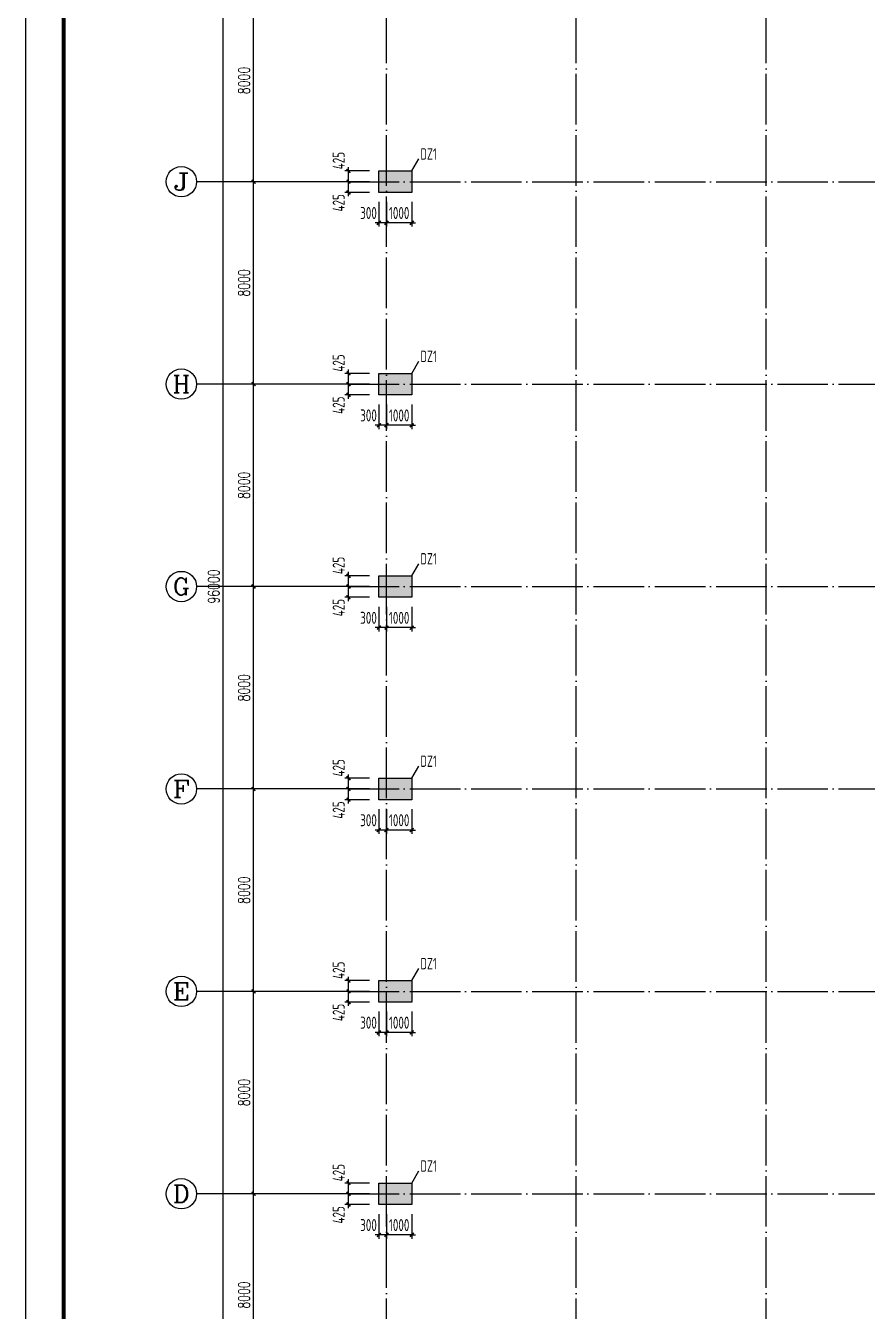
# Model space of a CAD drawing. Extents: x 14475413 to 15955882, y -732572 to -282951.
# Drawn here: x 14893868 to 14927108, y -557380 to -506570 of the extents above; entities that cross this region are included whole.
import ezdxf
from ezdxf.enums import TextEntityAlignment as Align

# ---------------------------------------------------------------- set-up
doc = ezdxf.new("R2010")
doc.units = 0
doc.header["$LTSCALE"] = 1000
doc.header["$MEASUREMENT"] = 0
doc.linetypes.add('DOTE', pattern=[2.42, 2, -0.2, 0.02, -0.2])
for name, color, linetype in [('AXIS', 3, 'Continuous'), ('AXIS_TEXT', 7, 'Continuous'), ('COLU', 253, 'Continuous'), ('COLU_DIM', 3, 'Continuous'), ('COLU_HATCH', 251, 'Continuous'), ('DOTE', 1, 'DOTE'), ('STAIR', 2, 'Continuous'), ('TK', 4, 'Continuous')]:
    doc.layers.add(name, color=color, linetype=linetype)
doc.styles.add('_TCH_AXIS', font='COMPLEX', dxfattribs={"bigfont": 'GBCBIG'})
doc.styles.add('_TCH_DIM_T3', font='SIMPLEX', dxfattribs={"width": 0.705882, "bigfont": 'GBCBIG'})
doc.styles.add('COMPLEX', font='COMPLEX')
doc.styles.add('TSSD_Dimension', font='Tssdeng.shx', dxfattribs={"width": 0.7, "bigfont": 'hztxt.shx'})
doc.styles.add('TSSD_REIN', font='tssdeng.shx', dxfattribs={"width": 0.7, "bigfont": 'tssdchn.shx'})
doc.dimstyles.new('_TCH_ARCH&&150', dxfattribs={"dimtxt": 446.25, "dimasz": 150, "dimexe": 375, "dimexo": 450, "dimgap": 150, "dimtad": 1, "dimdec": 0, "dimzin": 0, "dimdsep": 46, "dimtxsty": '_TCH_DIM_T3', "dimblk": 'ARCHTICK', "dimcen": 0.09, "dimclrt": 7, "dimazin": 2, "dimtfac": 1, "dimtdec": 0, "dimtix": 1, "dimtmove": 2, "dimatfit": 3, "dimfxl": 0, "dimtolj": 1, "dimtzin": 0, "dimarcsym": 0})
doc.dimstyles.new('TSSD_150_150', dxfattribs={"dimtxt": 475, "dimasz": 150, "dimexe": 150, "dimexo": 375, "dimgap": 150, "dimtad": 1, "dimdec": 0, "dimzin": 0, "dimdsep": 46, "dimtxsty": 'TSSD_Dimension', "dimblk": 'ARCHTICK', "dimcen": 0, "dimdle": 150, "dimclrt": 7, "dimadec": 0, "dimazin": 0, "dimtfac": 1, "dimtdec": 0, "dimtix": 1, "dimtmove": 2, "dimatfit": 3, "dimfxl": 0, "dimtolj": 1, "dimtzin": 0, "dimarcsym": 0})

# ---------------------------------------------------------------- blocks, each defined once
blk = doc.blocks.new('_ArchTick')
at = {"color": 0, "linetype": 'ByBlock', "const_width": 0.4}
blk.add_lwpolyline([(-0.5, -0.5), (0.5, 0.5)], dxfattribs=at)
blk = doc.blocks.new('*D107')
at = {"layer": 'COLU_DIM', "color": 0, "lineweight": -2, "ltscale": 0.5}
for p, q in [((14908116, -513536), (14908116, -514511)), ((14909116, -513536), (14909116, -514511)), ((14908116, -514361), (14907966, -514361)), ((14909116, -514361), (14908116, -514361)), ((14909116, -514361), (14909266, -514361))]:
    blk.add_line(p, q, dxfattribs=at)
at = {"layer": 'Defpoints', "color": 0, "ltscale": 0.5}
for p in [(14908116, -513161), (14909116, -513161), (14908116, -514361)]:
    blk.add_point(p, dxfattribs=at)
at = {"layer": 'COLU_DIM', "color": 0, "lineweight": -2, "ltscale": 0.5, "xscale": 150, "yscale": 150, "zscale": 150}
blk.add_blockref('_ArchTick', (14908116, -514361), dxfattribs=at)
at = {"layer": 'COLU_DIM', "color": 0, "lineweight": -2, "ltscale": 0.5, "xscale": 150, "yscale": 150, "zscale": 150, "rotation": 180}
blk.add_blockref('_ArchTick', (14909116, -514361), dxfattribs=at)
at = {"layer": 'COLU_DIM', "color": 7, "ltscale": 0.5, "insert": (14908616, -513973), "char_height": 475, "attachment_point": 5, "style": 'TSSD_Dimension'}
blk.add_mtext('\\A1;1000', dxfattribs=at)
blk = doc.blocks.new('*D108')
at = {"layer": 'COLU_DIM', "color": 0, "lineweight": -2, "ltscale": 0.5}
for p, q in [((14907816, -513536), (14907816, -514511)), ((14908116, -513536), (14908116, -514511)), ((14908266, -514361), (14907666, -514361))]:
    blk.add_line(p, q, dxfattribs=at)
at = {"layer": 'Defpoints', "color": 0, "ltscale": 0.5}
for p in [(14907816, -513161), (14908116, -513161), (14907816, -514361)]:
    blk.add_point(p, dxfattribs=at)
at = {"layer": 'COLU_DIM', "color": 0, "lineweight": -2, "ltscale": 0.5, "xscale": 150, "yscale": 150, "zscale": 150, "rotation": 180}
blk.add_blockref('_ArchTick', (14907816, -514361), dxfattribs=at)
at = {"layer": 'COLU_DIM', "color": 0, "lineweight": -2, "ltscale": 0.5, "xscale": 150, "yscale": 150, "zscale": 150}
blk.add_blockref('_ArchTick', (14908116, -514361), dxfattribs=at)
at = {"layer": 'COLU_DIM', "color": 7, "ltscale": 0.5, "insert": (14907407, -513973), "char_height": 475, "attachment_point": 5, "style": 'TSSD_Dimension'}
blk.add_mtext('\\A1;300', dxfattribs=at)
blk = doc.blocks.new('*D109')
at = {"layer": 'COLU_DIM', "color": 0, "lineweight": -2, "ltscale": 0.5}
for p, q in [((14906616, -513311), (14906616, -512586)), ((14907441, -512736), (14906466, -512736)), ((14907441, -513161), (14906466, -513161))]:
    blk.add_line(p, q, dxfattribs=at)
at = {"layer": 'Defpoints', "color": 0, "ltscale": 0.5}
for p in [(14906616, -512736), (14907816, -512736), (14907816, -513161)]:
    blk.add_point(p, dxfattribs=at)
at = {"layer": 'COLU_DIM', "color": 0, "lineweight": -2, "ltscale": 0.5, "xscale": 150, "yscale": 150, "zscale": 150}
for p, rotation in [((14906616, -512736), 90), ((14906616, -513161), 270)]:
    blk.add_blockref('_ArchTick', p, dxfattribs=dict(at, rotation=rotation))
at = {"layer": 'COLU_DIM', "color": 7, "ltscale": 0.5, "insert": (14906228, -513569), "char_height": 475, "attachment_point": 5, "rotation": 90, "style": 'TSSD_Dimension'}
blk.add_mtext('\\A1;425', dxfattribs=at)
blk = doc.blocks.new('*D110')
at = {"layer": 'COLU_DIM', "color": 0, "lineweight": -2, "ltscale": 0.5}
for p, q in [((14906616, -512886), (14906616, -512161)), ((14907441, -512311), (14906466, -512311)), ((14907441, -512736), (14906466, -512736))]:
    blk.add_line(p, q, dxfattribs=at)
at = {"layer": 'Defpoints', "color": 0, "ltscale": 0.5}
for p in [(14906616, -512311), (14907816, -512311), (14907816, -512736)]:
    blk.add_point(p, dxfattribs=at)
at = {"layer": 'COLU_DIM', "color": 0, "lineweight": -2, "ltscale": 0.5, "xscale": 150, "yscale": 150, "zscale": 150}
for p, rotation in [((14906616, -512311), 90), ((14906616, -512736), 270)]:
    blk.add_blockref('_ArchTick', p, dxfattribs=dict(at, rotation=rotation))
at = {"layer": 'COLU_DIM', "color": 7, "ltscale": 0.5, "insert": (14906228, -511902), "char_height": 475, "attachment_point": 5, "rotation": 90, "style": 'TSSD_Dimension'}
blk.add_mtext('\\A1;425', dxfattribs=at)
blk = doc.blocks.new('*D119')
at = {"layer": 'COLU_DIM', "color": 0, "lineweight": -2, "ltscale": 0.5}
for p, q in [((14908116, -521536), (14908116, -522511)), ((14909116, -521536), (14909116, -522511)), ((14908116, -522361), (14907966, -522361)), ((14909116, -522361), (14908116, -522361)), ((14909116, -522361), (14909266, -522361))]:
    blk.add_line(p, q, dxfattribs=at)
at = {"layer": 'Defpoints', "color": 0, "ltscale": 0.5}
for p in [(14908116, -521161), (14909116, -521161), (14908116, -522361)]:
    blk.add_point(p, dxfattribs=at)
at = {"layer": 'COLU_DIM', "color": 0, "lineweight": -2, "ltscale": 0.5, "xscale": 150, "yscale": 150, "zscale": 150}
blk.add_blockref('_ArchTick', (14908116, -522361), dxfattribs=at)
at = {"layer": 'COLU_DIM', "color": 0, "lineweight": -2, "ltscale": 0.5, "xscale": 150, "yscale": 150, "zscale": 150, "rotation": 180}
blk.add_blockref('_ArchTick', (14909116, -522361), dxfattribs=at)
at = {"layer": 'COLU_DIM', "color": 7, "ltscale": 0.5, "insert": (14908616, -521973), "char_height": 475, "attachment_point": 5, "style": 'TSSD_Dimension'}
blk.add_mtext('\\A1;1000', dxfattribs=at)
blk = doc.blocks.new('*D120')
at = {"layer": 'COLU_DIM', "color": 0, "lineweight": -2, "ltscale": 0.5}
for p, q in [((14907816, -521536), (14907816, -522511)), ((14908116, -521536), (14908116, -522511)), ((14908266, -522361), (14907666, -522361))]:
    blk.add_line(p, q, dxfattribs=at)
at = {"layer": 'Defpoints', "color": 0, "ltscale": 0.5}
for p in [(14907816, -521161), (14908116, -521161), (14907816, -522361)]:
    blk.add_point(p, dxfattribs=at)
at = {"layer": 'COLU_DIM', "color": 0, "lineweight": -2, "ltscale": 0.5, "xscale": 150, "yscale": 150, "zscale": 150, "rotation": 180}
blk.add_blockref('_ArchTick', (14907816, -522361), dxfattribs=at)
at = {"layer": 'COLU_DIM', "color": 0, "lineweight": -2, "ltscale": 0.5, "xscale": 150, "yscale": 150, "zscale": 150}
blk.add_blockref('_ArchTick', (14908116, -522361), dxfattribs=at)
at = {"layer": 'COLU_DIM', "color": 7, "ltscale": 0.5, "insert": (14907407, -521973), "char_height": 475, "attachment_point": 5, "style": 'TSSD_Dimension'}
blk.add_mtext('\\A1;300', dxfattribs=at)
blk = doc.blocks.new('*D121')
at = {"layer": 'COLU_DIM', "color": 0, "lineweight": -2, "ltscale": 0.5}
for p, q in [((14907441, -520736), (14906466, -520736)), ((14906616, -521311), (14906616, -520586)), ((14907441, -521161), (14906466, -521161))]:
    blk.add_line(p, q, dxfattribs=at)
at = {"layer": 'Defpoints', "color": 0, "ltscale": 0.5}
for p in [(14906616, -520736), (14907816, -520736), (14907816, -521161)]:
    blk.add_point(p, dxfattribs=at)
at = {"layer": 'COLU_DIM', "color": 0, "lineweight": -2, "ltscale": 0.5, "xscale": 150, "yscale": 150, "zscale": 150}
for p, rotation in [((14906616, -520736), 90), ((14906616, -521161), 270)]:
    blk.add_blockref('_ArchTick', p, dxfattribs=dict(at, rotation=rotation))
at = {"layer": 'COLU_DIM', "color": 7, "ltscale": 0.5, "insert": (14906228, -521569), "char_height": 475, "attachment_point": 5, "rotation": 90, "style": 'TSSD_Dimension'}
blk.add_mtext('\\A1;425', dxfattribs=at)
blk = doc.blocks.new('*D122')
at = {"layer": 'COLU_DIM', "color": 0, "lineweight": -2, "ltscale": 0.5}
for p, q in [((14906616, -520886), (14906616, -520161)), ((14907441, -520311), (14906466, -520311)), ((14907441, -520736), (14906466, -520736))]:
    blk.add_line(p, q, dxfattribs=at)
at = {"layer": 'Defpoints', "color": 0, "ltscale": 0.5}
for p in [(14906616, -520311), (14907816, -520311), (14907816, -520736)]:
    blk.add_point(p, dxfattribs=at)
at = {"layer": 'COLU_DIM', "color": 0, "lineweight": -2, "ltscale": 0.5, "xscale": 150, "yscale": 150, "zscale": 150}
for p, rotation in [((14906616, -520311), 90), ((14906616, -520736), 270)]:
    blk.add_blockref('_ArchTick', p, dxfattribs=dict(at, rotation=rotation))
at = {"layer": 'COLU_DIM', "color": 7, "ltscale": 0.5, "insert": (14906228, -519902), "char_height": 475, "attachment_point": 5, "rotation": 90, "style": 'TSSD_Dimension'}
blk.add_mtext('\\A1;425', dxfattribs=at)
blk = doc.blocks.new('*D131')
at = {"layer": 'COLU_DIM', "color": 0, "lineweight": -2, "ltscale": 0.5}
for p, q in [((14908116, -529536), (14908116, -530511)), ((14909116, -529536), (14909116, -530511)), ((14908116, -530361), (14907966, -530361)), ((14909116, -530361), (14908116, -530361)), ((14909116, -530361), (14909266, -530361))]:
    blk.add_line(p, q, dxfattribs=at)
at = {"layer": 'Defpoints', "color": 0, "ltscale": 0.5}
for p in [(14908116, -529161), (14909116, -529161), (14908116, -530361)]:
    blk.add_point(p, dxfattribs=at)
at = {"layer": 'COLU_DIM', "color": 0, "lineweight": -2, "ltscale": 0.5, "xscale": 150, "yscale": 150, "zscale": 150}
blk.add_blockref('_ArchTick', (14908116, -530361), dxfattribs=at)
at = {"layer": 'COLU_DIM', "color": 0, "lineweight": -2, "ltscale": 0.5, "xscale": 150, "yscale": 150, "zscale": 150, "rotation": 180}
blk.add_blockref('_ArchTick', (14909116, -530361), dxfattribs=at)
at = {"layer": 'COLU_DIM', "color": 7, "ltscale": 0.5, "insert": (14908616, -529973), "char_height": 475, "attachment_point": 5, "style": 'TSSD_Dimension'}
blk.add_mtext('\\A1;1000', dxfattribs=at)
blk = doc.blocks.new('*D132')
at = {"layer": 'COLU_DIM', "color": 0, "lineweight": -2, "ltscale": 0.5}
for p, q in [((14907816, -529536), (14907816, -530511)), ((14908116, -529536), (14908116, -530511)), ((14908266, -530361), (14907666, -530361))]:
    blk.add_line(p, q, dxfattribs=at)
at = {"layer": 'Defpoints', "color": 0, "ltscale": 0.5}
for p in [(14907816, -529161), (14908116, -529161), (14907816, -530361)]:
    blk.add_point(p, dxfattribs=at)
at = {"layer": 'COLU_DIM', "color": 0, "lineweight": -2, "ltscale": 0.5, "xscale": 150, "yscale": 150, "zscale": 150, "rotation": 180}
blk.add_blockref('_ArchTick', (14907816, -530361), dxfattribs=at)
at = {"layer": 'COLU_DIM', "color": 0, "lineweight": -2, "ltscale": 0.5, "xscale": 150, "yscale": 150, "zscale": 150}
blk.add_blockref('_ArchTick', (14908116, -530361), dxfattribs=at)
at = {"layer": 'COLU_DIM', "color": 7, "ltscale": 0.5, "insert": (14907407, -529973), "char_height": 475, "attachment_point": 5, "style": 'TSSD_Dimension'}
blk.add_mtext('\\A1;300', dxfattribs=at)
blk = doc.blocks.new('*D133')
at = {"layer": 'COLU_DIM', "color": 0, "lineweight": -2, "ltscale": 0.5}
for p, q in [((14907441, -528736), (14906466, -528736)), ((14906616, -529311), (14906616, -528586)), ((14907441, -529161), (14906466, -529161))]:
    blk.add_line(p, q, dxfattribs=at)
at = {"layer": 'Defpoints', "color": 0, "ltscale": 0.5}
for p in [(14906616, -528736), (14907816, -528736), (14907816, -529161)]:
    blk.add_point(p, dxfattribs=at)
at = {"layer": 'COLU_DIM', "color": 0, "lineweight": -2, "ltscale": 0.5, "xscale": 150, "yscale": 150, "zscale": 150}
for p, rotation in [((14906616, -528736), 90), ((14906616, -529161), 270)]:
    blk.add_blockref('_ArchTick', p, dxfattribs=dict(at, rotation=rotation))
at = {"layer": 'COLU_DIM', "color": 7, "ltscale": 0.5, "insert": (14906228, -529569), "char_height": 475, "attachment_point": 5, "rotation": 90, "style": 'TSSD_Dimension'}
blk.add_mtext('\\A1;425', dxfattribs=at)
blk = doc.blocks.new('*D134')
at = {"layer": 'COLU_DIM', "color": 0, "lineweight": -2, "ltscale": 0.5}
for p, q in [((14907441, -528311), (14906466, -528311)), ((14906616, -528886), (14906616, -528161)), ((14907441, -528736), (14906466, -528736))]:
    blk.add_line(p, q, dxfattribs=at)
at = {"layer": 'Defpoints', "color": 0, "ltscale": 0.5}
for p in [(14906616, -528311), (14907816, -528311), (14907816, -528736)]:
    blk.add_point(p, dxfattribs=at)
at = {"layer": 'COLU_DIM', "color": 0, "lineweight": -2, "ltscale": 0.5, "xscale": 150, "yscale": 150, "zscale": 150}
for p, rotation in [((14906616, -528311), 90), ((14906616, -528736), 270)]:
    blk.add_blockref('_ArchTick', p, dxfattribs=dict(at, rotation=rotation))
at = {"layer": 'COLU_DIM', "color": 7, "ltscale": 0.5, "insert": (14906228, -527902), "char_height": 475, "attachment_point": 5, "rotation": 90, "style": 'TSSD_Dimension'}
blk.add_mtext('\\A1;425', dxfattribs=at)
blk = doc.blocks.new('*D143')
at = {"layer": 'COLU_DIM', "color": 0, "lineweight": -2, "ltscale": 0.5}
for p, q in [((14908116, -537536), (14908116, -538511)), ((14909116, -537536), (14909116, -538511)), ((14908116, -538361), (14907966, -538361)), ((14909116, -538361), (14908116, -538361)), ((14909116, -538361), (14909266, -538361))]:
    blk.add_line(p, q, dxfattribs=at)
at = {"layer": 'Defpoints', "color": 0, "ltscale": 0.5}
for p in [(14908116, -537161), (14909116, -537161), (14908116, -538361)]:
    blk.add_point(p, dxfattribs=at)
at = {"layer": 'COLU_DIM', "color": 0, "lineweight": -2, "ltscale": 0.5, "xscale": 150, "yscale": 150, "zscale": 150}
blk.add_blockref('_ArchTick', (14908116, -538361), dxfattribs=at)
at = {"layer": 'COLU_DIM', "color": 0, "lineweight": -2, "ltscale": 0.5, "xscale": 150, "yscale": 150, "zscale": 150, "rotation": 180}
blk.add_blockref('_ArchTick', (14909116, -538361), dxfattribs=at)
at = {"layer": 'COLU_DIM', "color": 7, "ltscale": 0.5, "insert": (14908616, -537973), "char_height": 475, "attachment_point": 5, "style": 'TSSD_Dimension'}
blk.add_mtext('\\A1;1000', dxfattribs=at)
blk = doc.blocks.new('*D144')
at = {"layer": 'COLU_DIM', "color": 0, "lineweight": -2, "ltscale": 0.5}
for p, q in [((14907816, -537536), (14907816, -538511)), ((14908116, -537536), (14908116, -538511)), ((14908266, -538361), (14907666, -538361))]:
    blk.add_line(p, q, dxfattribs=at)
at = {"layer": 'Defpoints', "color": 0, "ltscale": 0.5}
for p in [(14907816, -537161), (14908116, -537161), (14907816, -538361)]:
    blk.add_point(p, dxfattribs=at)
at = {"layer": 'COLU_DIM', "color": 0, "lineweight": -2, "ltscale": 0.5, "xscale": 150, "yscale": 150, "zscale": 150, "rotation": 180}
blk.add_blockref('_ArchTick', (14907816, -538361), dxfattribs=at)
at = {"layer": 'COLU_DIM', "color": 0, "lineweight": -2, "ltscale": 0.5, "xscale": 150, "yscale": 150, "zscale": 150}
blk.add_blockref('_ArchTick', (14908116, -538361), dxfattribs=at)
at = {"layer": 'COLU_DIM', "color": 7, "ltscale": 0.5, "insert": (14907407, -537973), "char_height": 475, "attachment_point": 5, "style": 'TSSD_Dimension'}
blk.add_mtext('\\A1;300', dxfattribs=at)
blk = doc.blocks.new('*D145')
at = {"layer": 'COLU_DIM', "color": 0, "lineweight": -2, "ltscale": 0.5}
for p, q in [((14907441, -536736), (14906466, -536736)), ((14906616, -537311), (14906616, -536586)), ((14907441, -537161), (14906466, -537161))]:
    blk.add_line(p, q, dxfattribs=at)
at = {"layer": 'Defpoints', "color": 0, "ltscale": 0.5}
for p in [(14906616, -536736), (14907816, -536736), (14907816, -537161)]:
    blk.add_point(p, dxfattribs=at)
at = {"layer": 'COLU_DIM', "color": 0, "lineweight": -2, "ltscale": 0.5, "xscale": 150, "yscale": 150, "zscale": 150}
for p, rotation in [((14906616, -536736), 90), ((14906616, -537161), 270)]:
    blk.add_blockref('_ArchTick', p, dxfattribs=dict(at, rotation=rotation))
at = {"layer": 'COLU_DIM', "color": 7, "ltscale": 0.5, "insert": (14906228, -537569), "char_height": 475, "attachment_point": 5, "rotation": 90, "style": 'TSSD_Dimension'}
blk.add_mtext('\\A1;425', dxfattribs=at)
blk = doc.blocks.new('*D146')
at = {"layer": 'COLU_DIM', "color": 0, "lineweight": -2, "ltscale": 0.5}
for p, q in [((14907441, -536311), (14906466, -536311)), ((14906616, -536886), (14906616, -536161)), ((14907441, -536736), (14906466, -536736))]:
    blk.add_line(p, q, dxfattribs=at)
at = {"layer": 'Defpoints', "color": 0, "ltscale": 0.5}
for p in [(14906616, -536311), (14907816, -536311), (14907816, -536736)]:
    blk.add_point(p, dxfattribs=at)
at = {"layer": 'COLU_DIM', "color": 0, "lineweight": -2, "ltscale": 0.5, "xscale": 150, "yscale": 150, "zscale": 150}
for p, rotation in [((14906616, -536311), 90), ((14906616, -536736), 270)]:
    blk.add_blockref('_ArchTick', p, dxfattribs=dict(at, rotation=rotation))
at = {"layer": 'COLU_DIM', "color": 7, "ltscale": 0.5, "insert": (14906228, -535902), "char_height": 475, "attachment_point": 5, "rotation": 90, "style": 'TSSD_Dimension'}
blk.add_mtext('\\A1;425', dxfattribs=at)
blk = doc.blocks.new('*D155')
at = {"layer": 'COLU_DIM', "color": 0, "lineweight": -2, "ltscale": 0.5}
for p, q in [((14908116, -545536), (14908116, -546511)), ((14909116, -545536), (14909116, -546511)), ((14908116, -546361), (14907966, -546361)), ((14909116, -546361), (14908116, -546361)), ((14909116, -546361), (14909266, -546361))]:
    blk.add_line(p, q, dxfattribs=at)
at = {"layer": 'Defpoints', "color": 0, "ltscale": 0.5}
for p in [(14908116, -545161), (14909116, -545161), (14908116, -546361)]:
    blk.add_point(p, dxfattribs=at)
at = {"layer": 'COLU_DIM', "color": 0, "lineweight": -2, "ltscale": 0.5, "xscale": 150, "yscale": 150, "zscale": 150}
blk.add_blockref('_ArchTick', (14908116, -546361), dxfattribs=at)
at = {"layer": 'COLU_DIM', "color": 0, "lineweight": -2, "ltscale": 0.5, "xscale": 150, "yscale": 150, "zscale": 150, "rotation": 180}
blk.add_blockref('_ArchTick', (14909116, -546361), dxfattribs=at)
at = {"layer": 'COLU_DIM', "color": 7, "ltscale": 0.5, "insert": (14908616, -545973), "char_height": 475, "attachment_point": 5, "style": 'TSSD_Dimension'}
blk.add_mtext('\\A1;1000', dxfattribs=at)
blk = doc.blocks.new('*D156')
at = {"layer": 'COLU_DIM', "color": 0, "lineweight": -2, "ltscale": 0.5}
for p, q in [((14907816, -545536), (14907816, -546511)), ((14908116, -545536), (14908116, -546511)), ((14908266, -546361), (14907666, -546361))]:
    blk.add_line(p, q, dxfattribs=at)
at = {"layer": 'Defpoints', "color": 0, "ltscale": 0.5}
for p in [(14907816, -545161), (14908116, -545161), (14907816, -546361)]:
    blk.add_point(p, dxfattribs=at)
at = {"layer": 'COLU_DIM', "color": 0, "lineweight": -2, "ltscale": 0.5, "xscale": 150, "yscale": 150, "zscale": 150, "rotation": 180}
blk.add_blockref('_ArchTick', (14907816, -546361), dxfattribs=at)
at = {"layer": 'COLU_DIM', "color": 0, "lineweight": -2, "ltscale": 0.5, "xscale": 150, "yscale": 150, "zscale": 150}
blk.add_blockref('_ArchTick', (14908116, -546361), dxfattribs=at)
at = {"layer": 'COLU_DIM', "color": 7, "ltscale": 0.5, "insert": (14907407, -545973), "char_height": 475, "attachment_point": 5, "style": 'TSSD_Dimension'}
blk.add_mtext('\\A1;300', dxfattribs=at)
blk = doc.blocks.new('*D157')
at = {"layer": 'COLU_DIM', "color": 0, "lineweight": -2, "ltscale": 0.5}
for p, q in [((14906616, -545311), (14906616, -544586)), ((14907441, -544736), (14906466, -544736)), ((14907441, -545161), (14906466, -545161))]:
    blk.add_line(p, q, dxfattribs=at)
at = {"layer": 'Defpoints', "color": 0, "ltscale": 0.5}
for p in [(14906616, -544736), (14907816, -544736), (14907816, -545161)]:
    blk.add_point(p, dxfattribs=at)
at = {"layer": 'COLU_DIM', "color": 0, "lineweight": -2, "ltscale": 0.5, "xscale": 150, "yscale": 150, "zscale": 150}
for p, rotation in [((14906616, -544736), 90), ((14906616, -545161), 270)]:
    blk.add_blockref('_ArchTick', p, dxfattribs=dict(at, rotation=rotation))
at = {"layer": 'COLU_DIM', "color": 7, "ltscale": 0.5, "insert": (14906228, -545569), "char_height": 475, "attachment_point": 5, "rotation": 90, "style": 'TSSD_Dimension'}
blk.add_mtext('\\A1;425', dxfattribs=at)
blk = doc.blocks.new('*D158')
at = {"layer": 'COLU_DIM', "color": 0, "lineweight": -2, "ltscale": 0.5}
for p, q in [((14906616, -544886), (14906616, -544161)), ((14907441, -544311), (14906466, -544311)), ((14907441, -544736), (14906466, -544736))]:
    blk.add_line(p, q, dxfattribs=at)
at = {"layer": 'Defpoints', "color": 0, "ltscale": 0.5}
for p in [(14906616, -544311), (14907816, -544311), (14907816, -544736)]:
    blk.add_point(p, dxfattribs=at)
at = {"layer": 'COLU_DIM', "color": 0, "lineweight": -2, "ltscale": 0.5, "xscale": 150, "yscale": 150, "zscale": 150}
for p, rotation in [((14906616, -544311), 90), ((14906616, -544736), 270)]:
    blk.add_blockref('_ArchTick', p, dxfattribs=dict(at, rotation=rotation))
at = {"layer": 'COLU_DIM', "color": 7, "ltscale": 0.5, "insert": (14906228, -543902), "char_height": 475, "attachment_point": 5, "rotation": 90, "style": 'TSSD_Dimension'}
blk.add_mtext('\\A1;425', dxfattribs=at)
blk = doc.blocks.new('*D167')
at = {"layer": 'COLU_DIM', "color": 0, "lineweight": -2, "ltscale": 0.5}
for p, q in [((14908116, -553536), (14908116, -554511)), ((14909116, -553536), (14909116, -554511)), ((14908116, -554361), (14907966, -554361)), ((14909116, -554361), (14908116, -554361)), ((14909116, -554361), (14909266, -554361))]:
    blk.add_line(p, q, dxfattribs=at)
at = {"layer": 'Defpoints', "color": 0, "ltscale": 0.5}
for p in [(14908116, -553161), (14909116, -553161), (14908116, -554361)]:
    blk.add_point(p, dxfattribs=at)
at = {"layer": 'COLU_DIM', "color": 0, "lineweight": -2, "ltscale": 0.5, "xscale": 150, "yscale": 150, "zscale": 150}
blk.add_blockref('_ArchTick', (14908116, -554361), dxfattribs=at)
at = {"layer": 'COLU_DIM', "color": 0, "lineweight": -2, "ltscale": 0.5, "xscale": 150, "yscale": 150, "zscale": 150, "rotation": 180}
blk.add_blockref('_ArchTick', (14909116, -554361), dxfattribs=at)
at = {"layer": 'COLU_DIM', "color": 7, "ltscale": 0.5, "insert": (14908616, -553973), "char_height": 475, "attachment_point": 5, "style": 'TSSD_Dimension'}
blk.add_mtext('\\A1;1000', dxfattribs=at)
blk = doc.blocks.new('*D168')
at = {"layer": 'COLU_DIM', "color": 0, "lineweight": -2, "ltscale": 0.5}
for p, q in [((14907816, -553536), (14907816, -554511)), ((14908116, -553536), (14908116, -554511)), ((14908266, -554361), (14907666, -554361))]:
    blk.add_line(p, q, dxfattribs=at)
at = {"layer": 'Defpoints', "color": 0, "ltscale": 0.5}
for p in [(14907816, -553161), (14908116, -553161), (14907816, -554361)]:
    blk.add_point(p, dxfattribs=at)
at = {"layer": 'COLU_DIM', "color": 0, "lineweight": -2, "ltscale": 0.5, "xscale": 150, "yscale": 150, "zscale": 150, "rotation": 180}
blk.add_blockref('_ArchTick', (14907816, -554361), dxfattribs=at)
at = {"layer": 'COLU_DIM', "color": 0, "lineweight": -2, "ltscale": 0.5, "xscale": 150, "yscale": 150, "zscale": 150}
blk.add_blockref('_ArchTick', (14908116, -554361), dxfattribs=at)
at = {"layer": 'COLU_DIM', "color": 7, "ltscale": 0.5, "insert": (14907407, -553973), "char_height": 475, "attachment_point": 5, "style": 'TSSD_Dimension'}
blk.add_mtext('\\A1;300', dxfattribs=at)
blk = doc.blocks.new('*D169')
at = {"layer": 'COLU_DIM', "color": 0, "lineweight": -2, "ltscale": 0.5}
for p, q in [((14907441, -552736), (14906466, -552736)), ((14906616, -553311), (14906616, -552586)), ((14907441, -553161), (14906466, -553161))]:
    blk.add_line(p, q, dxfattribs=at)
at = {"layer": 'Defpoints', "color": 0, "ltscale": 0.5}
for p in [(14906616, -552736), (14907816, -552736), (14907816, -553161)]:
    blk.add_point(p, dxfattribs=at)
at = {"layer": 'COLU_DIM', "color": 0, "lineweight": -2, "ltscale": 0.5, "xscale": 150, "yscale": 150, "zscale": 150}
for p, rotation in [((14906616, -552736), 90), ((14906616, -553161), 270)]:
    blk.add_blockref('_ArchTick', p, dxfattribs=dict(at, rotation=rotation))
at = {"layer": 'COLU_DIM', "color": 7, "ltscale": 0.5, "insert": (14906228, -553569), "char_height": 475, "attachment_point": 5, "rotation": 90, "style": 'TSSD_Dimension'}
blk.add_mtext('\\A1;425', dxfattribs=at)
blk = doc.blocks.new('*D170')
at = {"layer": 'COLU_DIM', "color": 0, "lineweight": -2, "ltscale": 0.5}
for p, q in [((14906616, -552886), (14906616, -552161)), ((14907441, -552311), (14906466, -552311)), ((14907441, -552736), (14906466, -552736))]:
    blk.add_line(p, q, dxfattribs=at)
at = {"layer": 'Defpoints', "color": 0, "ltscale": 0.5}
for p in [(14906616, -552311), (14907816, -552311), (14907816, -552736)]:
    blk.add_point(p, dxfattribs=at)
at = {"layer": 'COLU_DIM', "color": 0, "lineweight": -2, "ltscale": 0.5, "xscale": 150, "yscale": 150, "zscale": 150}
for p, rotation in [((14906616, -552311), 90), ((14906616, -552736), 270)]:
    blk.add_blockref('_ArchTick', p, dxfattribs=dict(at, rotation=rotation))
at = {"layer": 'COLU_DIM', "color": 7, "ltscale": 0.5, "insert": (14906228, -551902), "char_height": 475, "attachment_point": 5, "rotation": 90, "style": 'TSSD_Dimension'}
blk.add_mtext('\\A1;425', dxfattribs=at)
blk = doc.blocks.new('GeYuanFrame_00164207', base_point=(20.09, 4.53))
at = {"layer": 'TK'}
blk.add_lwpolyline([(20.09, 4.53), (20.09, 598.53), (1071.09, 598.53), (1071.09, 4.53)], close=True, dxfattribs=at)
at = {"layer": 'TK', "const_width": 1}
blk.add_lwpolyline([(45.09, 588.53), (1061.09, 588.53), (1061.09, 14.53), (45.09, 14.53)], close=True, dxfattribs=at)
blk = doc.blocks.new('2Q32321321')
at = {"layer": 'COLU'}
for points in [[(14907816, -513161), (14907816, -512311), (14909116, -512311), (14909116, -513161)], [(14907816, -521161), (14907816, -520311), (14909116, -520311), (14909116, -521161)], [(14907816, -529161), (14907816, -528311), (14909116, -528311), (14909116, -529161)], [(14907816, -537161), (14907816, -536311), (14909116, -536311), (14909116, -537161)], [(14907816, -545161), (14907816, -544311), (14909116, -544311), (14909116, -545161)], [(14907816, -553161), (14907816, -552311), (14909116, -552311), (14909116, -553161)]]:
    blk.add_lwpolyline(points, close=True, dxfattribs=at)
blk = doc.blocks.new('_AXISO')
blk.add_circle((0, 0), 0.5)
at = {"layer": 'AXIS_TEXT', "style": 'COMPLEX', "width": 1.041667}
blk.add_attdef('A', text='', height=0.56, dxfattribs=at).set_placement((-0.25, -0.28), (0.25, -0.28), align=Align.FIT)
blk = doc.blocks.new('*D1332')
at = {"layer": 'AXIS', "color": 0, "lineweight": -2}
for p, q in [((14906166, -480736), (14901291, -480736)), ((14901666, -576736), (14901666, -480736)), ((14906166, -576736), (14901291, -576736))]:
    blk.add_line(p, q, dxfattribs=at)
at = {"layer": 'Defpoints', "color": 0}
for p in [(14901666, -480736), (14906616, -480736), (14906616, -576736)]:
    blk.add_point(p, dxfattribs=at)
at = {"layer": 'AXIS', "color": 0, "lineweight": -2, "xscale": 150, "yscale": 150, "zscale": 150}
for p, rotation in [((14901666, -480736), 90), ((14901666, -576736), 270)]:
    blk.add_blockref('_ArchTick', p, dxfattribs=dict(at, rotation=rotation))
at = {"layer": 'AXIS', "color": 7, "insert": (14901293, -528736), "char_height": 446.2, "attachment_point": 5, "rotation": 90, "style": '_TCH_DIM_T3'}
blk.add_mtext('\\A1;96000', dxfattribs=at)
blk = doc.blocks.new('*D1335')
at = {"layer": 'AXIS', "color": 0, "lineweight": -2}
for p, q in [((14906166, -552736), (14902491, -552736)), ((14902866, -560736), (14902866, -552736)), ((14906166, -560736), (14902491, -560736))]:
    blk.add_line(p, q, dxfattribs=at)
at = {"layer": 'Defpoints', "color": 0}
for p in [(14902866, -552736), (14906616, -552736), (14906616, -560736)]:
    blk.add_point(p, dxfattribs=at)
at = {"layer": 'AXIS', "color": 0, "lineweight": -2, "xscale": 150, "yscale": 150, "zscale": 150}
for p, rotation in [((14902866, -552736), 90), ((14902866, -560736), 270)]:
    blk.add_blockref('_ArchTick', p, dxfattribs=dict(at, rotation=rotation))
at = {"layer": 'AXIS', "color": 7, "insert": (14902493, -556736), "char_height": 446.2, "attachment_point": 5, "rotation": 90, "style": '_TCH_DIM_T3'}
blk.add_mtext('\\A1;8000', dxfattribs=at)
blk = doc.blocks.new('*D1336')
at = {"layer": 'AXIS', "color": 0, "lineweight": -2}
for p, q in [((14906166, -544736), (14902491, -544736)), ((14902866, -552736), (14902866, -544736)), ((14906166, -552736), (14902491, -552736))]:
    blk.add_line(p, q, dxfattribs=at)
at = {"layer": 'Defpoints', "color": 0}
for p in [(14902866, -544736), (14906616, -544736), (14906616, -552736)]:
    blk.add_point(p, dxfattribs=at)
at = {"layer": 'AXIS', "color": 0, "lineweight": -2, "xscale": 150, "yscale": 150, "zscale": 150}
for p, rotation in [((14902866, -544736), 90), ((14902866, -552736), 270)]:
    blk.add_blockref('_ArchTick', p, dxfattribs=dict(at, rotation=rotation))
at = {"layer": 'AXIS', "color": 7, "insert": (14902493, -548736), "char_height": 446.2, "attachment_point": 5, "rotation": 90, "style": '_TCH_DIM_T3'}
blk.add_mtext('\\A1;8000', dxfattribs=at)
blk = doc.blocks.new('*D1337')
at = {"layer": 'AXIS', "color": 0, "lineweight": -2}
for p, q in [((14906166, -536736), (14902491, -536736)), ((14902866, -544736), (14902866, -536736)), ((14906166, -544736), (14902491, -544736))]:
    blk.add_line(p, q, dxfattribs=at)
at = {"layer": 'Defpoints', "color": 0}
for p in [(14902866, -536736), (14906616, -536736), (14906616, -544736)]:
    blk.add_point(p, dxfattribs=at)
at = {"layer": 'AXIS', "color": 0, "lineweight": -2, "xscale": 150, "yscale": 150, "zscale": 150}
for p, rotation in [((14902866, -536736), 90), ((14902866, -544736), 270)]:
    blk.add_blockref('_ArchTick', p, dxfattribs=dict(at, rotation=rotation))
at = {"layer": 'AXIS', "color": 7, "insert": (14902493, -540736), "char_height": 446.2, "attachment_point": 5, "rotation": 90, "style": '_TCH_DIM_T3'}
blk.add_mtext('\\A1;8000', dxfattribs=at)
blk = doc.blocks.new('*D1338')
at = {"layer": 'AXIS', "color": 0, "lineweight": -2}
for p, q in [((14906166, -528736), (14902491, -528736)), ((14902866, -536736), (14902866, -528736)), ((14906166, -536736), (14902491, -536736))]:
    blk.add_line(p, q, dxfattribs=at)
at = {"layer": 'Defpoints', "color": 0}
for p in [(14902866, -528736), (14906616, -528736), (14906616, -536736)]:
    blk.add_point(p, dxfattribs=at)
at = {"layer": 'AXIS', "color": 0, "lineweight": -2, "xscale": 150, "yscale": 150, "zscale": 150}
for p, rotation in [((14902866, -528736), 90), ((14902866, -536736), 270)]:
    blk.add_blockref('_ArchTick', p, dxfattribs=dict(at, rotation=rotation))
at = {"layer": 'AXIS', "color": 7, "insert": (14902493, -532736), "char_height": 446.2, "attachment_point": 5, "rotation": 90, "style": '_TCH_DIM_T3'}
blk.add_mtext('\\A1;8000', dxfattribs=at)
blk = doc.blocks.new('*D1339')
at = {"layer": 'AXIS', "color": 0, "lineweight": -2}
for p, q in [((14906166, -520736), (14902491, -520736)), ((14902866, -528736), (14902866, -520736)), ((14906166, -528736), (14902491, -528736))]:
    blk.add_line(p, q, dxfattribs=at)
at = {"layer": 'Defpoints', "color": 0}
for p in [(14902866, -520736), (14906616, -520736), (14906616, -528736)]:
    blk.add_point(p, dxfattribs=at)
at = {"layer": 'AXIS', "color": 0, "lineweight": -2, "xscale": 150, "yscale": 150, "zscale": 150}
for p, rotation in [((14902866, -520736), 90), ((14902866, -528736), 270)]:
    blk.add_blockref('_ArchTick', p, dxfattribs=dict(at, rotation=rotation))
at = {"layer": 'AXIS', "color": 7, "insert": (14902493, -524736), "char_height": 446.2, "attachment_point": 5, "rotation": 90, "style": '_TCH_DIM_T3'}
blk.add_mtext('\\A1;8000', dxfattribs=at)
blk = doc.blocks.new('*D1340')
at = {"layer": 'AXIS', "color": 0, "lineweight": -2}
for p, q in [((14906166, -512736), (14902491, -512736)), ((14902866, -520736), (14902866, -512736)), ((14906166, -520736), (14902491, -520736))]:
    blk.add_line(p, q, dxfattribs=at)
at = {"layer": 'Defpoints', "color": 0}
for p in [(14902866, -512736), (14906616, -512736), (14906616, -520736)]:
    blk.add_point(p, dxfattribs=at)
at = {"layer": 'AXIS', "color": 0, "lineweight": -2, "xscale": 150, "yscale": 150, "zscale": 150}
for p, rotation in [((14902866, -512736), 90), ((14902866, -520736), 270)]:
    blk.add_blockref('_ArchTick', p, dxfattribs=dict(at, rotation=rotation))
at = {"layer": 'AXIS', "color": 7, "insert": (14902493, -516736), "char_height": 446.2, "attachment_point": 5, "rotation": 90, "style": '_TCH_DIM_T3'}
blk.add_mtext('\\A1;8000', dxfattribs=at)
blk = doc.blocks.new('*D1341')
at = {"layer": 'AXIS', "color": 0, "lineweight": -2}
for p, q in [((14906166, -504736), (14902491, -504736)), ((14902866, -512736), (14902866, -504736)), ((14906166, -512736), (14902491, -512736))]:
    blk.add_line(p, q, dxfattribs=at)
at = {"layer": 'Defpoints', "color": 0}
for p in [(14902866, -504736), (14906616, -504736), (14906616, -512736)]:
    blk.add_point(p, dxfattribs=at)
at = {"layer": 'AXIS', "color": 0, "lineweight": -2, "xscale": 150, "yscale": 150, "zscale": 150}
for p, rotation in [((14902866, -504736), 90), ((14902866, -512736), 270)]:
    blk.add_blockref('_ArchTick', p, dxfattribs=dict(at, rotation=rotation))
at = {"layer": 'AXIS', "color": 7, "insert": (14902493, -508736), "char_height": 446.2, "attachment_point": 5, "rotation": 90, "style": '_TCH_DIM_T3'}
blk.add_mtext('\\A1;8000', dxfattribs=at)

msp = doc.modelspace()

# ---------------------------------------------------------------- hatches: boundary and pattern name
at = {"layer": 'COLU_HATCH', "ltscale": 0.5}
for points in [[(14907815.7, -513160.7), (14907815.7, -512310.7), (14909115.7, -512310.7), (14909115.7, -513160.7)], [(14907815.7, -521160.7), (14907815.7, -520310.7), (14909115.7, -520310.7), (14909115.7, -521160.7)], [(14907815.7, -529160.7), (14907815.7, -528310.7), (14909115.7, -528310.7), (14909115.7, -529160.7)], [(14907815.7, -537160.7), (14907815.7, -536310.7), (14909115.7, -536310.7), (14909115.7, -537160.7)], [(14907815.7, -545160.7), (14907815.7, -544310.7), (14909115.7, -544310.7), (14909115.7, -545160.7)], [(14907815.7, -553160.7), (14907815.7, -552310.7), (14909115.7, -552310.7), (14909115.7, -553160.7)]]:
    msp.add_hatch(color=256, dxfattribs=at).paths.add_polyline_path(points)

# ---------------------------------------------------------------- linework, layer by layer
at = {"layer": 'AXIS'}
for p, q in [((14906615.7, -512735.7), (14900615.7, -512735.7)), ((14906615.7, -520735.7), (14900615.7, -520735.7)), ((14906615.7, -528735.7), (14900615.7, -528735.7)), ((14906615.7, -536735.7), (14900615.7, -536735.7)), ((14906615.7, -544735.7), (14900615.7, -544735.7)), ((14906615.7, -552735.7), (14900615.7, -552735.7))]:
    msp.add_line(p, q, dxfattribs=at)
at = {"layer": 'DOTE'}
for p, q in [((14908115.7, -578235.7), (14908115.7, -479235.7)), ((14915615.7, -578235.7), (14915615.7, -479235.7)), ((14923115.7, -578235.7), (14923115.7, -479235.7)), ((14906615.7, -512735.7), (14969615.7, -512735.7)), ((14906615.7, -520735.7), (14969615.7, -520735.7)), ((14906615.7, -528735.7), (14969615.7, -528735.7)), ((14906615.7, -536735.7), (14969615.7, -536735.7)), ((14906615.7, -544735.7), (14969615.7, -544735.7)), ((14906615.7, -552735.7), (14969615.7, -552735.7))]:
    msp.add_line(p, q, dxfattribs=at)
at = {"layer": 'STAIR'}
for p, q in [((14909115.7, -512310.7), (14909388.7, -511834.9)), ((14909115.7, -520310.7), (14909388.7, -519834.9)), ((14909115.7, -528310.7), (14909388.7, -527834.9)), ((14909115.7, -536310.7), (14909388.7, -535834.9)), ((14909115.7, -544310.7), (14909388.7, -543834.9)), ((14909115.7, -552310.7), (14909388.7, -551834.9))]:
    msp.add_line(p, q, dxfattribs=at)

# ---------------------------------------------------------------- block references
at = {"xscale": 150, "yscale": 150, "zscale": 150, "rotation": 270}
msp.add_blockref('GeYuanFrame_00164207', (14893868, -466825.4), dxfattribs=at)
msp.add_blockref('2Q32321321', (0, 0))
at = {"layer": 'AXIS'}
ref = msp.add_blockref('_AXISO', (14900015.7, -512735.7), dxfattribs=dict(at, xscale=1200, yscale=1200, zscale=1200))
ref.add_attrib('A', 'J', dxfattribs={"layer": 'AXIS_TEXT', "ltscale": 0.5, "height": 678.8, "style": '_TCH_AXIS', "width": 1.909091}).set_placement((14899676.3, -513075.1), (14900355.1, -513075.1), align=Align.FIT)
ref = msp.add_blockref('_AXISO', (14900015.7, -520735.7), dxfattribs=dict(at, xscale=1200, yscale=1200, zscale=1200))
ref.add_attrib('A', 'H', dxfattribs={"layer": 'AXIS_TEXT', "ltscale": 0.5, "height": 678.8, "style": '_TCH_AXIS', "width": 1.05}).set_placement((14899676.3, -521075.1), (14900355.1, -521075.1), align=Align.FIT)
ref = msp.add_blockref('_AXISO', (14900015.7, -528735.7), dxfattribs=dict(at, xscale=1200, yscale=1200, zscale=1200))
ref.add_attrib('A', 'G', dxfattribs={"layer": 'AXIS_TEXT', "ltscale": 0.5, "height": 678.8, "style": '_TCH_AXIS', "width": 1.166667}).set_placement((14899676.3, -529075.1), (14900355.1, -529075.1), align=Align.FIT)
ref = msp.add_blockref('_AXISO', (14900015.7, -536735.7), dxfattribs=dict(at, xscale=1200, yscale=1200, zscale=1200))
ref.add_attrib('A', 'F', dxfattribs={"layer": 'AXIS_TEXT', "ltscale": 0.5, "height": 678.8, "style": '_TCH_AXIS', "width": 1.3125}).set_placement((14899676.3, -537075.1), (14900355.1, -537075.1), align=Align.FIT)
ref = msp.add_blockref('_AXISO', (14900015.7, -544735.7), dxfattribs=dict(at, xscale=1200, yscale=1200, zscale=1200))
ref.add_attrib('A', 'E', dxfattribs={"layer": 'AXIS_TEXT', "ltscale": 0.5, "height": 678.8, "style": '_TCH_AXIS', "width": 1.3125}).set_placement((14899676.3, -545075.1), (14900355.1, -545075.1), align=Align.FIT)
ref = msp.add_blockref('_AXISO', (14900015.7, -552735.7), dxfattribs=dict(at, xscale=1200, yscale=1200, zscale=1200))
ref.add_attrib('A', 'D', dxfattribs={"layer": 'AXIS_TEXT', "ltscale": 0.5, "height": 678.8, "style": '_TCH_AXIS', "width": 1.235294}).set_placement((14899676.3, -553075.1), (14900355.1, -553075.1), align=Align.FIT)

# ---------------------------------------------------------------- texts
at = {"layer": 'STAIR', "style": 'TSSD_REIN', "width": 0.7}
for p in [(14910104.4, -511864), (14910104.4, -519864), (14910104.4, -527864), (14910104.4, -535864), (14910104.4, -543864), (14910104.4, -551864)]:
    msp.add_text('DZ1', height=450, dxfattribs=at).set_placement(p, align=Align.RIGHT)

# ---------------------------------------------------------------- dimensions: what is measured, and where the dimension line sits
at = {"layer": 'AXIS'}
for p1, p2, distance, text, picture, middle in [((14906615.7, -576735.7), (14906615.7, -480735.7), 4950, '96000', '*D1332', (14901292.6, -528735.7)), ((14906615.7, -512735.7), (14906615.7, -504735.7), 3750, '8000', '*D1341', (14902492.6, -508735.7)), ((14906615.7, -520735.7), (14906615.7, -512735.7), 3750, '8000', '*D1340', (14902492.6, -516735.7)), ((14906615.7, -528735.7), (14906615.7, -520735.7), 3750, '8000', '*D1339', (14902492.6, -524735.7)), ((14906615.7, -536735.7), (14906615.7, -528735.7), 3750, '8000', '*D1338', (14902492.6, -532735.7)), ((14906615.7, -544735.7), (14906615.7, -536735.7), 3750, '8000', '*D1337', (14902492.6, -540735.7)), ((14906615.7, -552735.7), (14906615.7, -544735.7), 3750, '8000', '*D1336', (14902492.6, -548735.7)), ((14906615.7, -560735.7), (14906615.7, -552735.7), 3750, '8000', '*D1335', (14902492.6, -556735.7))]:
    dim = msp.add_aligned_dim(p1=p1, p2=p2, distance=distance, text=text, dimstyle='_TCH_ARCH&&150', dxfattribs=at)
    dim.commit()
    dim.dimension.update_dxf_attribs({"geometry": picture, "text_midpoint": middle})
at = {"layer": 'COLU_DIM', "ltscale": 0.5}
for base, p1, p2, angle, picture, middle in [((14906615.7, -512310.7), (14907815.7, -512735.7), (14907815.7, -512310.7), 90, '*D110', (14906228.2, -511902.1)), ((14906615.7, -512735.7), (14907815.7, -513160.7), (14907815.7, -512735.7), 90, '*D109', (14906228.2, -513569.3)), ((14907815.7, -514360.7), (14908115.7, -513160.7), (14907815.7, -513160.7), 180, '*D108', (14907407.1, -513973.2)), ((14906615.7, -520310.7), (14907815.7, -520735.7), (14907815.7, -520310.7), 90, '*D122', (14906228.2, -519902.1)), ((14906615.7, -520735.7), (14907815.7, -521160.7), (14907815.7, -520735.7), 90, '*D121', (14906228.2, -521569.3)), ((14907815.7, -522360.7), (14908115.7, -521160.7), (14907815.7, -521160.7), 180, '*D120', (14907407.1, -521973.2)), ((14906615.7, -528310.7), (14907815.7, -528735.7), (14907815.7, -528310.7), 90, '*D134', (14906228.2, -527902.1)), ((14906615.7, -528735.7), (14907815.7, -529160.7), (14907815.7, -528735.7), 90, '*D133', (14906228.2, -529569.3)), ((14907815.7, -530360.7), (14908115.7, -529160.7), (14907815.7, -529160.7), 180, '*D132', (14907407.1, -529973.2)), ((14906615.7, -536310.7), (14907815.7, -536735.7), (14907815.7, -536310.7), 90, '*D146', (14906228.2, -535902.1)), ((14906615.7, -536735.7), (14907815.7, -537160.7), (14907815.7, -536735.7), 90, '*D145', (14906228.2, -537569.3)), ((14907815.7, -538360.7), (14908115.7, -537160.7), (14907815.7, -537160.7), 180, '*D144', (14907407.1, -537973.2)), ((14906615.7, -544310.7), (14907815.7, -544735.7), (14907815.7, -544310.7), 90, '*D158', (14906228.2, -543902.1)), ((14906615.7, -544735.7), (14907815.7, -545160.7), (14907815.7, -544735.7), 90, '*D157', (14906228.2, -545569.3)), ((14907815.7, -546360.7), (14908115.7, -545160.7), (14907815.7, -545160.7), 180, '*D156', (14907407.1, -545973.2)), ((14906615.7, -552310.7), (14907815.7, -552735.7), (14907815.7, -552310.7), 90, '*D170', (14906228.2, -551902.1)), ((14906615.7, -552735.7), (14907815.7, -553160.7), (14907815.7, -552735.7), 90, '*D169', (14906228.2, -553569.3)), ((14907815.7, -554360.7), (14908115.7, -553160.7), (14907815.7, -553160.7), 180, '*D168', (14907407.1, -553973.2))]:
    dim = msp.add_linear_dim(base=base, p1=p1, p2=p2, angle=angle, dimstyle='TSSD_150_150', dxfattribs=at)
    dim.commit()
    dim.dimension.update_dxf_attribs({"geometry": picture, "text_midpoint": middle, "dimtype": 160})
for base, p1, p2, picture, middle in [((14908115.7, -514360.7), (14909115.7, -513160.7), (14908115.7, -513160.7), '*D107', (14908615.7, -513973.2)), ((14908115.7, -522360.7), (14909115.7, -521160.7), (14908115.7, -521160.7), '*D119', (14908615.7, -521973.2)), ((14908115.7, -530360.7), (14909115.7, -529160.7), (14908115.7, -529160.7), '*D131', (14908615.7, -529973.2)), ((14908115.7, -538360.7), (14909115.7, -537160.7), (14908115.7, -537160.7), '*D143', (14908615.7, -537973.2)), ((14908115.7, -546360.7), (14909115.7, -545160.7), (14908115.7, -545160.7), '*D155', (14908615.7, -545973.2)), ((14908115.7, -554360.7), (14909115.7, -553160.7), (14908115.7, -553160.7), '*D167', (14908615.7, -553973.2))]:
    dim = msp.add_linear_dim(base=base, p1=p1, p2=p2, angle=180, dimstyle='TSSD_150_150', dxfattribs=at)
    dim.commit()
    dim.dimension.update_dxf_attribs({"geometry": picture, "text_midpoint": middle})

doc.saveas('drawing.dxf')
